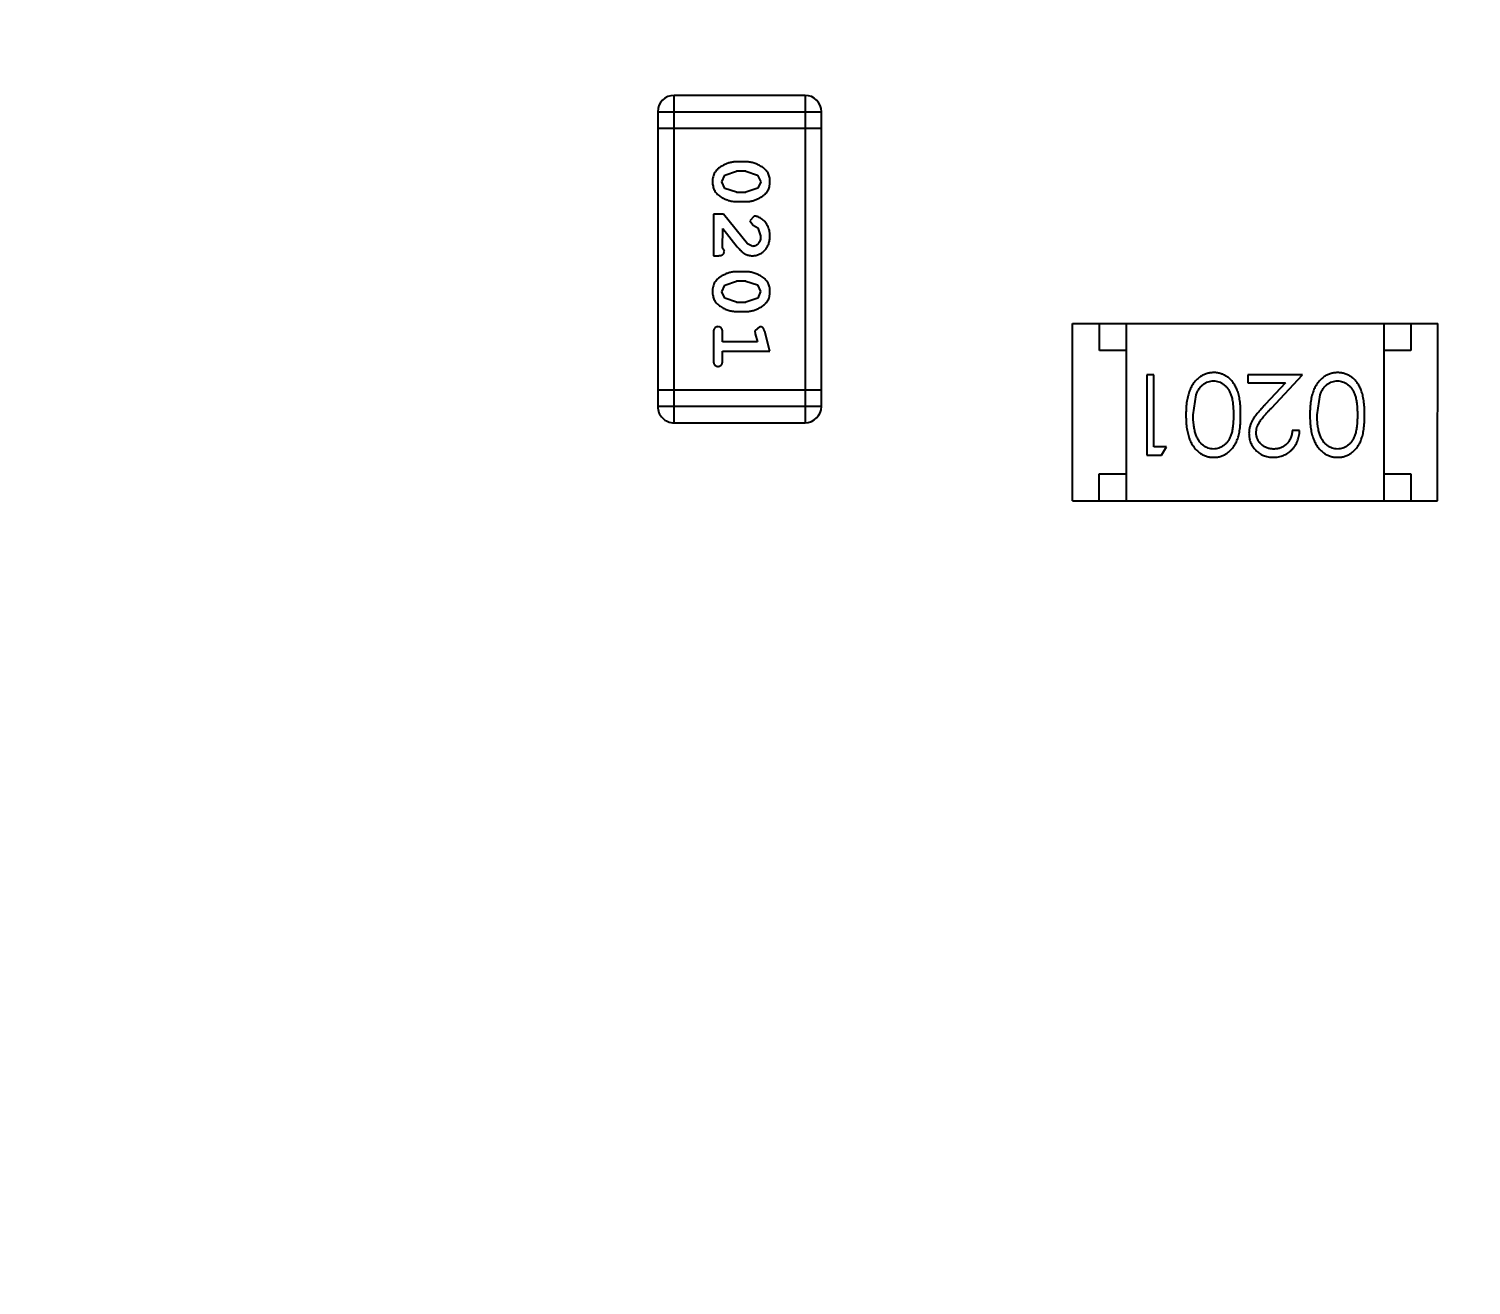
# Model space of a CAD drawing. Header units: inches. Extents: x -37.2 to 29.4, y -3.8 to 37.3.
# Drawn here: x -24.135 to -21.449, y 5.118 to 7.457 of the extents above; entities that cross this region are included whole.
import ezdxf

# ---------------------------------------------------------------- set-up
doc = ezdxf.new("R2010")
doc.units = ezdxf.units.IN
doc.header["$LTSCALE"] = 1.21
doc.header["$MEASUREMENT"] = 0
doc.header["$PDMODE"] = 3
doc.header["$PDSIZE"] = 0.3125
doc.layers.get('0').update_dxf_attribs({"linetype": 'CONTINUOUS'})
doc.layers.get('Defpoints').update_dxf_attribs({"linetype": 'CONTINUOUS'})
doc.layers.add('DIM', color=3, linetype='CONTINUOUS')
doc.styles.get("Standard").update_dxf_attribs({"font": 'txt', "width": 0.8})
doc.dimstyles.get("Standard").update_dxf_attribs({"dimtxt": 0.15625, "dimasz": 0.1875, "dimexe": 0.125, "dimexo": 0.0625, "dimgap": 0.09, "dimtad": 0, "dimtih": 1, "dimtoh": 1, "dimzin": 4, "dimdsep": 46, "dimtxsty": 'STANDARD', "dimblk": '_FILLED', "dimblk1": '_FILLED', "dimblk2": '_FILLED', "dimcen": 0.09, "dimazin": 1, "dimtp": 0.01, "dimtm": 0.01, "dimtfac": 1, "dimtofl": 0, "dimtmove": 0, "dimatfit": 3, "dimldrblk": '_FILLED', "dimfxl": 1, "dimtolj": 1, "dimtzin": 4, "dimarcsym": 0})

# ---------------------------------------------------------------- blocks, each defined once
blk = doc.blocks.new('_FILLED')
at = {"color": 0, "linetype": 'ByBlock'}
blk.add_solid([(0, 0), (-1, 0.1667), (-1, -0.1667)], dxfattribs=at)
blk = doc.blocks.new('*D5')
at = {"layer": 'Defpoints', "color": 0}
for p in [(-36.4962, 28.4485), (-28.0296, 28.4485), (-12.0218, 0.4472)]:
    blk.add_point(p, dxfattribs=at)
at = {"layer": 'DIM', "color": 0, "lineweight": -2}
for p, q in [((-28.0921, 28.4485), (-36.6212, 28.4485)), ((-36.4962, 27.4485), (-36.4962, 16.0045)), ((-36.4962, 1.4472), (-36.4962, 12.8912)), ((-12.0843, 0.4472), (-36.6212, 0.4472))]:
    blk.add_line(p, q, dxfattribs=at)
for p, rotation in [((-36.4962, 28.4485), 90), ((-36.4962, 0.4472), 270)]:
    blk.add_blockref('_FILLED', p, dxfattribs=dict(at, rotation=rotation))
at = {"layer": 'DIM', "color": 0, "insert": (-36.4962, 14.4478), "char_height": 1, "attachment_point": 5, "rotation": 90}
blk.add_mtext('\\A1;28.00', dxfattribs=at)

msp = doc.modelspace()

# ---------------------------------------------------------------- linework, layer by layer
at = {"color": 7, "linetype": 'Continuous'}
for p, q in [((-22.6892, 7.3328), (-22.9331, 7.3328)), ((-22.9331, 6.7232), (-22.9331, 7.3328)), ((-22.6892, 7.3328), (-22.6893, 6.7232)), ((-22.9636, 7.3024), (-22.6588, 7.3023)), ((-22.9636, 7.3024), (-22.9636, 6.7537)), ((-22.6588, 6.7537), (-22.6588, 7.3023)), ((-22.9636, 7.2719), (-22.6588, 7.2718)), ((-22.7992, 7.2089), (-22.8169, 7.2089)), ((-22.8442, 7.1718), (-22.8389, 7.184)), ((-22.8384, 7.1596), (-22.8442, 7.1718)), ((-22.8389, 7.184), (-22.8166, 7.1916)), ((-22.7994, 7.1916), (-22.8166, 7.1916)), ((-22.7994, 7.1916), (-22.7777, 7.1844)), ((-22.7777, 7.1844), (-22.7718, 7.172)), ((-22.7718, 7.172), (-22.7771, 7.1599)), ((-22.8166, 7.1523), (-22.8384, 7.1596)), ((-22.8166, 7.1523), (-22.7994, 7.1523)), ((-22.7771, 7.1599), (-22.7994, 7.1523)), ((-22.8169, 7.135), (-22.7992, 7.135)), ((-22.8411, 7.1114), (-22.86, 7.1114)), ((-22.86, 7.1114), (-22.86, 7.0343)), ((-22.7961, 7.0564), (-22.8411, 7.1114)), ((-22.7839, 7.1082), (-22.7923, 7.0994)), ((-22.7923, 7.0994), (-22.7857, 7.0909)), ((-22.7857, 7.0909), (-22.7772, 7.086)), ((-22.8427, 7.0485), (-22.8426, 7.0847)), ((-22.8426, 7.0847), (-22.8156, 7.0511)), ((-22.7772, 7.086), (-22.7719, 7.0711)), ((-22.8395, 7.043), (-22.8427, 7.0485)), ((-22.7864, 7.0516), (-22.7961, 7.0564)), ((-22.86, 7.0343), (-22.8521, 7.0343)), ((-22.8389, 6.9795), (-22.8167, 6.9871)), ((-22.7992, 7.0044), (-22.8169, 7.0044)), ((-22.7994, 6.9871), (-22.8167, 6.9871)), ((-22.7994, 6.9871), (-22.7777, 6.9799)), ((-22.8442, 6.9673), (-22.8389, 6.9795)), ((-22.8384, 6.955), (-22.8442, 6.9673)), ((-22.7777, 6.9799), (-22.7719, 6.9675)), ((-22.7719, 6.9675), (-22.7772, 6.9554)), ((-22.8167, 6.9478), (-22.8384, 6.955)), ((-22.8169, 6.9305), (-22.7992, 6.9305)), ((-22.8167, 6.9478), (-22.7994, 6.9478)), ((-22.7772, 6.9554), (-22.7994, 6.9478)), ((-22.7736, 6.9022), (-22.7829, 6.8943)), ((-22.1913, 6.5781), (-22.1912, 6.9081)), ((-22.1912, 6.9081), (-21.5112, 6.908)), ((-22.1412, 6.8581), (-22.1412, 6.9081)), ((-22.0912, 6.9081), (-22.0913, 6.5781)), ((-21.6112, 6.908), (-21.6113, 6.578)), ((-21.5612, 6.908), (-21.5612, 6.858)), ((-21.5113, 6.578), (-21.5112, 6.908)), ((-22.86, 6.8912), (-22.86, 6.8392)), ((-22.8427, 6.8739), (-22.8427, 6.8912)), ((-22.7829, 6.8943), (-22.7819, 6.8889)), ((-22.7819, 6.8889), (-22.7777, 6.8738)), ((-22.7546, 6.8565), (-22.7644, 6.8931)), ((-22.7777, 6.8738), (-22.8427, 6.8739)), ((-22.8427, 6.8565), (-22.7546, 6.8565)), ((-22.8427, 6.8392), (-22.8427, 6.8565)), ((-22.0912, 6.8581), (-22.1412, 6.8581)), ((-21.5612, 6.858), (-21.6112, 6.858)), ((-22.0396, 6.8128), (-22.0531, 6.8128)), ((-22.0531, 6.8128), (-22.0531, 6.6628)), ((-22.0396, 6.6782), (-22.0396, 6.8128)), ((-21.7627, 6.8128), (-21.8646, 6.8128)), ((-21.8646, 6.8128), (-21.8646, 6.7974)), ((-21.8646, 6.7974), (-21.7948, 6.7974)), ((-21.7948, 6.7974), (-21.8323, 6.7573)), ((-21.8208, 6.7507), (-21.7627, 6.8128)), ((-22.6588, 6.7842), (-22.9636, 6.7842)), ((-21.9665, 6.7378), (-21.9608, 6.7755)), ((-21.7358, 6.7378), (-21.7301, 6.7755)), ((-22.6588, 6.7537), (-22.9636, 6.7537)), ((-22.9331, 6.7232), (-22.6893, 6.7232)), ((-21.7684, 6.7089), (-21.7819, 6.7089)), ((-22.0531, 6.6628), (-22.0253, 6.6628)), ((-22.0165, 6.6782), (-22.0396, 6.6782)), ((-22.0253, 6.6628), (-22.0165, 6.6782)), ((-22.1413, 6.6281), (-22.0913, 6.6281)), ((-22.1413, 6.5781), (-22.1413, 6.6281)), ((-21.6113, 6.628), (-21.5613, 6.628)), ((-21.5613, 6.628), (-21.5613, 6.578)), ((-22.1913, 6.5781), (-21.5113, 6.578))]:
    msp.add_line(p, q, dxfattribs=at)
for centre, start, end in [((-22.9331, 7.3023), 89.9955, 179.9955), ((-22.6892, 7.3023), 359.9955, 89.9955), ((-22.9331, 6.7537), 179.9955, 269.9955), ((-22.6893, 6.7537), 269.9955, 359.9955)]:
    msp.add_arc(centre, 0.0305, start, end, dxfattribs=at)
for points, knots in [([(-22.8169, 7.2089), (-22.818, 7.2089), (-22.8201, 7.2089), (-22.8233, 7.2086), (-22.8264, 7.2081), (-22.8295, 7.2074), (-22.8326, 7.2065), (-22.8355, 7.2054), (-22.8385, 7.2041), (-22.8414, 7.2026), (-22.8441, 7.2011), (-22.8467, 7.1995), (-22.849, 7.1978), (-22.8511, 7.1962), (-22.8529, 7.1945), (-22.8546, 7.1928), (-22.856, 7.191), (-22.8576, 7.1887), (-22.8592, 7.1855), (-22.8605, 7.1813), (-22.8614, 7.1767), (-22.8615, 7.1735), (-22.8615, 7.1719)], [0, 0, 0, 0, 0.049886, 0.09882, 0.148132, 0.19689, 0.246038, 0.295176, 0.345305, 0.395692, 0.445312, 0.491875, 0.535813, 0.577009, 0.616081, 0.652689, 0.687585, 0.720206, 0.785062, 0.85223, 0.923759, 1, 1, 1, 1]), ([(-22.7545, 7.1721), (-22.7546, 7.1736), (-22.7547, 7.1764), (-22.7554, 7.1805), (-22.7565, 7.1843), (-22.7581, 7.1879), (-22.7601, 7.1912), (-22.7626, 7.1942), (-22.7656, 7.197), (-22.769, 7.1995), (-22.7726, 7.2017), (-22.7763, 7.2036), (-22.78, 7.2053), (-22.7838, 7.2066), (-22.7875, 7.2077), (-22.7914, 7.2084), (-22.7953, 7.2088), (-22.7979, 7.2089), (-22.7992, 7.2089)], [0, 0, 0, 0, 0.06692, 0.130834, 0.19258, 0.252759, 0.312631, 0.373411, 0.436359, 0.501894, 0.568244, 0.632472, 0.69556, 0.757163, 0.818592, 0.878885, 0.939235, 1, 1, 1, 1]), ([(-22.8615, 7.1719), (-22.8615, 7.1704), (-22.8614, 7.1676), (-22.8607, 7.1635), (-22.8596, 7.1597), (-22.858, 7.1561), (-22.856, 7.1528), (-22.8534, 7.1498), (-22.8505, 7.147), (-22.8471, 7.1445), (-22.8435, 7.1423), (-22.8398, 7.1403), (-22.8361, 7.1387), (-22.8324, 7.1373), (-22.8285, 7.1363), (-22.8247, 7.1355), (-22.8208, 7.1351), (-22.8182, 7.135), (-22.8169, 7.135)], [0, 0, 0, 0, 0.067217, 0.131051, 0.19272, 0.252824, 0.312745, 0.373449, 0.436041, 0.501494, 0.567761, 0.632087, 0.695096, 0.757109, 0.817993, 0.878657, 0.939311, 1, 1, 1, 1]), ([(-22.7992, 7.135), (-22.7981, 7.135), (-22.7959, 7.1351), (-22.7928, 7.1353), (-22.7896, 7.1359), (-22.7865, 7.1365), (-22.7835, 7.1375), (-22.7805, 7.1386), (-22.7775, 7.1399), (-22.7746, 7.1414), (-22.7719, 7.143), (-22.7693, 7.1446), (-22.767, 7.1463), (-22.7649, 7.1479), (-22.763, 7.1496), (-22.7614, 7.1513), (-22.76, 7.1531), (-22.7584, 7.1554), (-22.7568, 7.1586), (-22.7555, 7.1628), (-22.7547, 7.1673), (-22.7546, 7.1705), (-22.7545, 7.1721)], [0, 0, 0, 0, 0.049855, 0.099516, 0.148482, 0.19758, 0.246804, 0.296268, 0.346517, 0.397047, 0.446826, 0.49336, 0.537801, 0.579207, 0.617974, 0.654833, 0.689171, 0.722088, 0.786392, 0.853518, 0.924186, 1, 1, 1, 1]), ([(-22.7546, 7.071), (-22.7546, 7.0727), (-22.7547, 7.076), (-22.7556, 7.081), (-22.757, 7.0857), (-22.759, 7.0902), (-22.7614, 7.0944), (-22.7643, 7.098), (-22.7675, 7.1012), (-22.7711, 7.1037), (-22.7747, 7.1056), (-22.778, 7.1071), (-22.781, 7.108), (-22.783, 7.1082), (-22.7839, 7.1082)], [0, 0, 0, 0, 0.098286, 0.193983, 0.289056, 0.384352, 0.477435, 0.566197, 0.652355, 0.737986, 0.818188, 0.887401, 0.94802, 1, 1, 1, 1]), ([(-22.7873, 7.0343), (-22.7862, 7.0343), (-22.784, 7.0344), (-22.7808, 7.0349), (-22.7777, 7.0357), (-22.7747, 7.0368), (-22.7718, 7.0383), (-22.7691, 7.0401), (-22.7665, 7.0422), (-22.7641, 7.0446), (-22.7619, 7.0472), (-22.7599, 7.0501), (-22.7582, 7.0531), (-22.7569, 7.0563), (-22.7559, 7.0597), (-22.7551, 7.0633), (-22.7546, 7.0671), (-22.7546, 7.0697), (-22.7546, 7.071)], [0, 0, 0, 0, 0.060981, 0.120256, 0.178148, 0.236115, 0.293993, 0.352864, 0.413358, 0.476056, 0.539296, 0.602396, 0.665116, 0.728325, 0.792919, 0.859317, 0.928302, 1, 1, 1, 1]), ([(-22.7719, 7.0711), (-22.7719, 7.0697), (-22.772, 7.067), (-22.7728, 7.0632), (-22.7742, 7.0598), (-22.7761, 7.0569), (-22.7784, 7.0546), (-22.7809, 7.0529), (-22.7836, 7.0518), (-22.7855, 7.0517), (-22.7864, 7.0516)], [0, 0, 0, 0, 0.156344, 0.299348, 0.4327, 0.561, 0.682299, 0.791883, 0.89611, 1, 1, 1, 1]), ([(-22.8521, 7.0343), (-22.851, 7.0343), (-22.8491, 7.0344), (-22.8463, 7.0348), (-22.8441, 7.0355), (-22.8424, 7.0366), (-22.8411, 7.0379), (-22.8402, 7.0394), (-22.8396, 7.0411), (-22.8395, 7.0423), (-22.8395, 7.043)], [0, 0, 0, 0, 0.1844, 0.34094, 0.473574, 0.586824, 0.690029, 0.789175, 0.890445, 1, 1, 1, 1]), ([(-22.8156, 7.0511), (-22.8148, 7.0502), (-22.8134, 7.0485), (-22.8111, 7.0461), (-22.809, 7.044), (-22.807, 7.0421), (-22.8052, 7.0405), (-22.8034, 7.0392), (-22.8018, 7.0381), (-22.7997, 7.0369), (-22.7972, 7.0359), (-22.794, 7.035), (-22.7907, 7.0344), (-22.7885, 7.0343), (-22.7873, 7.0343)], [0, 0, 0, 0, 0.103002, 0.197728, 0.285279, 0.365235, 0.437224, 0.502446, 0.560545, 0.611446, 0.707576, 0.80349, 0.900532, 1, 1, 1, 1]), ([(-22.8169, 7.0044), (-22.818, 7.0044), (-22.8201, 7.0044), (-22.8233, 7.0041), (-22.8264, 7.0036), (-22.8295, 7.0029), (-22.8326, 7.002), (-22.8356, 7.0009), (-22.8385, 6.9996), (-22.8414, 6.9981), (-22.8441, 6.9966), (-22.8467, 6.9949), (-22.849, 6.9933), (-22.8511, 6.9917), (-22.853, 6.9899), (-22.8546, 6.9883), (-22.8561, 6.9865), (-22.8576, 6.9842), (-22.8593, 6.981), (-22.8606, 6.9768), (-22.8614, 6.9722), (-22.8615, 6.969), (-22.8615, 6.9674)], [0, 0, 0, 0, 0.049886, 0.09882, 0.148132, 0.19689, 0.246038, 0.295176, 0.345305, 0.395692, 0.445312, 0.491875, 0.535813, 0.577009, 0.616081, 0.652689, 0.687585, 0.720206, 0.785062, 0.85223, 0.923759, 1, 1, 1, 1]), ([(-22.7546, 6.9676), (-22.7546, 6.9691), (-22.7547, 6.9719), (-22.7554, 6.976), (-22.7565, 6.9798), (-22.7581, 6.9834), (-22.7602, 6.9867), (-22.7627, 6.9897), (-22.7656, 6.9925), (-22.769, 6.995), (-22.7726, 6.9972), (-22.7763, 6.9991), (-22.78, 7.0007), (-22.7838, 7.0021), (-22.7876, 7.0031), (-22.7914, 7.0039), (-22.7953, 7.0043), (-22.7979, 7.0044), (-22.7992, 7.0044)], [0, 0, 0, 0, 0.06692, 0.130834, 0.19258, 0.252759, 0.312631, 0.373411, 0.436359, 0.501894, 0.568244, 0.632472, 0.69556, 0.757163, 0.818592, 0.878885, 0.939235, 1, 1, 1, 1]), ([(-22.8615, 6.9674), (-22.8615, 6.9659), (-22.8614, 6.9631), (-22.8607, 6.959), (-22.8596, 6.9552), (-22.858, 6.9516), (-22.856, 6.9483), (-22.8535, 6.9453), (-22.8505, 6.9424), (-22.8471, 6.94), (-22.8435, 6.9378), (-22.8399, 6.9358), (-22.8361, 6.9342), (-22.8324, 6.9328), (-22.8286, 6.9318), (-22.8247, 6.931), (-22.8208, 6.9306), (-22.8182, 6.9305), (-22.8169, 6.9305)], [0, 0, 0, 0, 0.067217, 0.131051, 0.19272, 0.252824, 0.312745, 0.373449, 0.436041, 0.501494, 0.567761, 0.632087, 0.695096, 0.757109, 0.817993, 0.878657, 0.939311, 1, 1, 1, 1]), ([(-22.7992, 6.9305), (-22.7981, 6.9305), (-22.796, 6.9305), (-22.7928, 6.9308), (-22.7896, 6.9314), (-22.7865, 6.932), (-22.7835, 6.933), (-22.7805, 6.9341), (-22.7775, 6.9354), (-22.7746, 6.9369), (-22.7719, 6.9385), (-22.7693, 6.9401), (-22.767, 6.9418), (-22.7649, 6.9434), (-22.7631, 6.9451), (-22.7614, 6.9468), (-22.76, 6.9486), (-22.7584, 6.9509), (-22.7568, 6.9541), (-22.7555, 6.9583), (-22.7547, 6.9628), (-22.7546, 6.966), (-22.7546, 6.9676)], [0, 0, 0, 0, 0.049855, 0.099516, 0.148482, 0.19758, 0.246804, 0.296268, 0.346517, 0.397047, 0.446826, 0.49336, 0.537801, 0.579207, 0.617974, 0.654833, 0.689171, 0.722088, 0.786392, 0.853518, 0.924186, 1, 1, 1, 1]), ([(-22.8513, 6.9022), (-22.8519, 6.9021), (-22.8531, 6.9021), (-22.8548, 6.9016), (-22.8563, 6.9007), (-22.8576, 6.8996), (-22.8587, 6.898), (-22.8594, 6.8961), (-22.8599, 6.8937), (-22.8599, 6.8921), (-22.86, 6.8912)], [0, 0, 0, 0, 0.115051, 0.223278, 0.329269, 0.437893, 0.554681, 0.682591, 0.83103, 1, 1, 1, 1]), ([(-22.8427, 6.8912), (-22.8427, 6.8921), (-22.8427, 6.8937), (-22.8432, 6.8961), (-22.8439, 6.898), (-22.845, 6.8996), (-22.8464, 6.9007), (-22.8478, 6.9016), (-22.8495, 6.9021), (-22.8507, 6.9021), (-22.8513, 6.9022)], [0, 0, 0, 0, 0.169102, 0.317658, 0.446239, 0.563118, 0.671828, 0.776546, 0.884858, 1, 1, 1, 1]), ([(-22.7644, 6.8931), (-22.7647, 6.894), (-22.7652, 6.8955), (-22.766, 6.8976), (-22.7669, 6.8992), (-22.768, 6.9004), (-22.7691, 6.9012), (-22.7705, 6.9018), (-22.772, 6.9021), (-22.7731, 6.9022), (-22.7736, 6.9022)], [0, 0, 0, 0, 0.187321, 0.344927, 0.475328, 0.579604, 0.674244, 0.773631, 0.882025, 1, 1, 1, 1]), ([(-22.86, 6.8392), (-22.86, 6.8383), (-22.8599, 6.8367), (-22.8594, 6.8343), (-22.8587, 6.8324), (-22.8576, 6.8308), (-22.8563, 6.8297), (-22.8548, 6.8288), (-22.8531, 6.8283), (-22.8519, 6.8283), (-22.8513, 6.8282)], [0, 0, 0, 0, 0.169012, 0.317488, 0.445429, 0.560977, 0.67065, 0.776666, 0.88492, 1, 1, 1, 1]), ([(-22.8513, 6.8282), (-22.8507, 6.8283), (-22.8495, 6.8283), (-22.8478, 6.8288), (-22.8463, 6.8297), (-22.845, 6.8308), (-22.8439, 6.8324), (-22.8432, 6.8343), (-22.8427, 6.8367), (-22.8427, 6.8383), (-22.8427, 6.8392)], [0, 0, 0, 0, 0.11517, 0.223509, 0.328254, 0.438012, 0.553651, 0.682263, 0.830856, 1, 1, 1, 1]), ([(-21.9282, 6.8166), (-21.9294, 6.8166), (-21.9318, 6.8166), (-21.9353, 6.8161), (-21.9387, 6.8155), (-21.9421, 6.8145), (-21.9453, 6.8133), (-21.9485, 6.8119), (-21.9516, 6.8101), (-21.9546, 6.8082), (-21.9575, 6.8059), (-21.9602, 6.8034), (-21.9629, 6.8006), (-21.9653, 6.7975), (-21.9675, 6.7942), (-21.9696, 6.7907), (-21.9715, 6.7869), (-21.9733, 6.7828), (-21.9749, 6.7784), (-21.9762, 6.7737), (-21.9774, 6.7686), (-21.9784, 6.7631), (-21.9791, 6.7573), (-21.9796, 6.7512), (-21.9799, 6.7446), (-21.98, 6.7401), (-21.98, 6.7379)], [0, 0, 0, 0, 0.033824, 0.067298, 0.10028, 0.133019, 0.165736, 0.198792, 0.232372, 0.266409, 0.301016, 0.336196, 0.371972, 0.408574, 0.446394, 0.485225, 0.525372, 0.567224, 0.611081, 0.65775, 0.70702, 0.759235, 0.814484, 0.873227, 0.934937, 1, 1, 1, 1]), ([(-21.9608, 6.7755), (-21.9605, 6.7765), (-21.9597, 6.7786), (-21.9584, 6.7815), (-21.9569, 6.7842), (-21.9553, 6.7868), (-21.9535, 6.7891), (-21.9517, 6.7912), (-21.9497, 6.7931), (-21.9469, 6.7954), (-21.9432, 6.7977), (-21.9385, 6.7997), (-21.9336, 6.801), (-21.9303, 6.8012), (-21.9287, 6.8012)], [0, 0, 0, 0, 0.075949, 0.148549, 0.218996, 0.286119, 0.351826, 0.416074, 0.478265, 0.540325, 0.660405, 0.774606, 0.887187, 1, 1, 1, 1]), ([(-21.9287, 6.8012), (-21.927, 6.8012), (-21.9237, 6.801), (-21.9188, 6.7997), (-21.9141, 6.7976), (-21.9103, 6.7952), (-21.9075, 6.7929), (-21.9054, 6.791), (-21.9035, 6.7889), (-21.9018, 6.7866), (-21.9001, 6.784), (-21.8987, 6.7813), (-21.8973, 6.7784), (-21.8961, 6.7753), (-21.895, 6.7719), (-21.894, 6.7681), (-21.8933, 6.764), (-21.8926, 6.7595), (-21.8921, 6.7546), (-21.8918, 6.7493), (-21.8915, 6.7437), (-21.8915, 6.7398), (-21.8915, 6.7378)], [0, 0, 0, 0, 0.060034, 0.120278, 0.182348, 0.247919, 0.281641, 0.315701, 0.350322, 0.385703, 0.421819, 0.459196, 0.497866, 0.538301, 0.58121, 0.628183, 0.679403, 0.734699, 0.794074, 0.858416, 0.927049, 1, 1, 1, 1]), ([(-21.8781, 6.7378), (-21.8781, 6.7402), (-21.8781, 6.7449), (-21.8784, 6.7516), (-21.8789, 6.758), (-21.8796, 6.7639), (-21.8805, 6.7695), (-21.8816, 6.7746), (-21.8829, 6.7793), (-21.8844, 6.7837), (-21.8861, 6.7877), (-21.888, 6.7914), (-21.89, 6.7949), (-21.8922, 6.7981), (-21.8945, 6.801), (-21.8969, 6.8038), (-21.8996, 6.8062), (-21.9024, 6.8084), (-21.9053, 6.8103), (-21.9083, 6.812), (-21.9114, 6.8135), (-21.9146, 6.8146), (-21.9179, 6.8155), (-21.9212, 6.8162), (-21.9247, 6.8166), (-21.927, 6.8166), (-21.9282, 6.8166)], [0, 0, 0, 0, 0.068113, 0.132564, 0.193427, 0.250218, 0.303569, 0.353576, 0.400235, 0.443586, 0.484619, 0.524292, 0.56238, 0.599049, 0.63494, 0.669782, 0.704009, 0.737842, 0.771098, 0.803896, 0.836415, 0.868639, 0.900715, 0.933378, 0.966213, 1, 1, 1, 1]), ([(-21.6974, 6.8166), (-21.6986, 6.8166), (-21.701, 6.8166), (-21.7045, 6.8161), (-21.708, 6.8155), (-21.7113, 6.8145), (-21.7146, 6.8133), (-21.7178, 6.8119), (-21.7208, 6.8101), (-21.7239, 6.8081), (-21.7268, 6.8059), (-21.7295, 6.8034), (-21.7321, 6.8006), (-21.7345, 6.7975), (-21.7367, 6.7942), (-21.7388, 6.7907), (-21.7407, 6.7869), (-21.7425, 6.7828), (-21.7441, 6.7784), (-21.7455, 6.7737), (-21.7466, 6.7686), (-21.7476, 6.7631), (-21.7483, 6.7573), (-21.7488, 6.7511), (-21.7491, 6.7446), (-21.7492, 6.7401), (-21.7492, 6.7378)], [0, 0, 0, 0, 0.033824, 0.067298, 0.10028, 0.133019, 0.165736, 0.198792, 0.232372, 0.266409, 0.301016, 0.336196, 0.371972, 0.408574, 0.446394, 0.485225, 0.525372, 0.567224, 0.611081, 0.65775, 0.70702, 0.759235, 0.814484, 0.873227, 0.934937, 1, 1, 1, 1]), ([(-21.7301, 6.7755), (-21.7297, 6.7765), (-21.7289, 6.7786), (-21.7276, 6.7815), (-21.7261, 6.7842), (-21.7245, 6.7868), (-21.7228, 6.7891), (-21.7209, 6.7912), (-21.7189, 6.7931), (-21.7161, 6.7954), (-21.7124, 6.7977), (-21.7077, 6.7997), (-21.7029, 6.801), (-21.6995, 6.8012), (-21.6979, 6.8012)], [0, 0, 0, 0, 0.075949, 0.148549, 0.218996, 0.286119, 0.351826, 0.416074, 0.478265, 0.540325, 0.660405, 0.774606, 0.887187, 1, 1, 1, 1]), ([(-21.6979, 6.8012), (-21.6962, 6.8011), (-21.6929, 6.801), (-21.6881, 6.7997), (-21.6833, 6.7976), (-21.6796, 6.7952), (-21.6767, 6.7929), (-21.6746, 6.791), (-21.6728, 6.7889), (-21.671, 6.7865), (-21.6693, 6.784), (-21.6679, 6.7813), (-21.6665, 6.7784), (-21.6653, 6.7753), (-21.6642, 6.7719), (-21.6633, 6.7681), (-21.6625, 6.764), (-21.6618, 6.7595), (-21.6614, 6.7546), (-21.661, 6.7493), (-21.6608, 6.7437), (-21.6608, 6.7398), (-21.6608, 6.7378)], [0, 0, 0, 0, 0.060034, 0.120278, 0.182348, 0.247919, 0.281641, 0.315701, 0.350322, 0.385703, 0.421819, 0.459196, 0.497866, 0.538301, 0.58121, 0.628183, 0.679403, 0.734699, 0.794074, 0.858416, 0.927049, 1, 1, 1, 1]), ([(-21.6473, 6.7378), (-21.6473, 6.7402), (-21.6473, 6.7448), (-21.6476, 6.7516), (-21.6481, 6.758), (-21.6489, 6.7639), (-21.6498, 6.7694), (-21.6508, 6.7746), (-21.6521, 6.7793), (-21.6536, 6.7837), (-21.6553, 6.7876), (-21.6572, 6.7914), (-21.6592, 6.7948), (-21.6614, 6.798), (-21.6637, 6.801), (-21.6662, 6.8037), (-21.6688, 6.8062), (-21.6716, 6.8084), (-21.6745, 6.8103), (-21.6775, 6.812), (-21.6806, 6.8134), (-21.6838, 6.8146), (-21.6871, 6.8155), (-21.6905, 6.8161), (-21.6939, 6.8166), (-21.6963, 6.8166), (-21.6974, 6.8166)], [0, 0, 0, 0, 0.068113, 0.132564, 0.193427, 0.250218, 0.303569, 0.353576, 0.400235, 0.443586, 0.484619, 0.524292, 0.56238, 0.599049, 0.63494, 0.669782, 0.704009, 0.737842, 0.771098, 0.803896, 0.836415, 0.868639, 0.900715, 0.933378, 0.966213, 1, 1, 1, 1]), ([(-21.8323, 6.7573), (-21.8338, 6.7558), (-21.8365, 6.7528), (-21.8405, 6.7485), (-21.844, 6.7443), (-21.8472, 6.7405), (-21.8501, 6.7368), (-21.8526, 6.7335), (-21.8547, 6.7303), (-21.857, 6.7265), (-21.8593, 6.7217), (-21.8612, 6.7158), (-21.8625, 6.7098), (-21.8626, 6.7056), (-21.8627, 6.7035)], [0, 0, 0, 0, 0.09953, 0.192079, 0.277712, 0.357454, 0.429648, 0.495771, 0.555538, 0.608657, 0.707578, 0.804328, 0.901298, 1, 1, 1, 1]), ([(-21.8492, 6.7047), (-21.8492, 6.7064), (-21.849, 6.7096), (-21.848, 6.7144), (-21.8463, 6.719), (-21.8443, 6.7228), (-21.8423, 6.726), (-21.8404, 6.7286), (-21.838, 6.7316), (-21.8354, 6.7348), (-21.8323, 6.7384), (-21.8288, 6.7422), (-21.825, 6.7464), (-21.8223, 6.7492), (-21.8208, 6.7507)], [0, 0, 0, 0, 0.088014, 0.174976, 0.2638, 0.355443, 0.406413, 0.465519, 0.533076, 0.609353, 0.693899, 0.787171, 0.889197, 1, 1, 1, 1]), ([(-21.98, 6.7379), (-21.98, 6.7355), (-21.9799, 6.7311), (-21.9796, 6.7245), (-21.9791, 6.7183), (-21.9783, 6.7124), (-21.9774, 6.707), (-21.9762, 6.7018), (-21.9748, 6.6971), (-21.9732, 6.6927), (-21.9714, 6.6886), (-21.9695, 6.6847), (-21.9674, 6.6812), (-21.9651, 6.6779), (-21.9627, 6.6749), (-21.9601, 6.6721), (-21.9574, 6.6696), (-21.9545, 6.6673), (-21.9516, 6.6653), (-21.9485, 6.6636), (-21.9453, 6.6622), (-21.942, 6.661), (-21.9387, 6.6601), (-21.9353, 6.6594), (-21.9318, 6.659), (-21.9294, 6.659), (-21.9282, 6.6589)], [0, 0, 0, 0, 0.065278, 0.127205, 0.186168, 0.241675, 0.294115, 0.343609, 0.390387, 0.434463, 0.476646, 0.517002, 0.555936, 0.593716, 0.630057, 0.665601, 0.700745, 0.734917, 0.768681, 0.802087, 0.834849, 0.867433, 0.900138, 0.932806, 0.966212, 1, 1, 1, 1]), ([(-21.9287, 6.6743), (-21.9303, 6.6744), (-21.9336, 6.6746), (-21.9384, 6.6758), (-21.9431, 6.678), (-21.9469, 6.6803), (-21.9497, 6.6826), (-21.9518, 6.6846), (-21.9537, 6.6868), (-21.9555, 6.6893), (-21.9572, 6.692), (-21.9588, 6.695), (-21.9602, 6.6981), (-21.9615, 6.7016), (-21.9627, 6.7052), (-21.9638, 6.7091), (-21.9646, 6.7133), (-21.9653, 6.7177), (-21.9658, 6.7224), (-21.9663, 6.7273), (-21.9665, 6.7325), (-21.9665, 6.736), (-21.9665, 6.7378)], [0, 0, 0, 0, 0.059689, 0.119507, 0.181075, 0.246162, 0.279894, 0.314468, 0.350403, 0.387474, 0.426147, 0.466624, 0.508745, 0.553328, 0.600058, 0.649177, 0.700552, 0.754894, 0.811825, 0.871514, 0.934319, 1, 1, 1, 1]), ([(-21.8915, 6.7378), (-21.8915, 6.7358), (-21.8915, 6.7319), (-21.8918, 6.7262), (-21.8921, 6.7209), (-21.8927, 6.716), (-21.8933, 6.7115), (-21.8941, 6.7074), (-21.895, 6.7036), (-21.8961, 6.7002), (-21.8973, 6.6971), (-21.8987, 6.6942), (-21.9002, 6.6915), (-21.9018, 6.689), (-21.9036, 6.6866), (-21.9055, 6.6845), (-21.9075, 6.6826), (-21.9103, 6.6803), (-21.9141, 6.678), (-21.9188, 6.6758), (-21.9237, 6.6746), (-21.927, 6.6744), (-21.9287, 6.6743)], [0, 0, 0, 0, 0.073302, 0.142286, 0.206253, 0.266017, 0.321612, 0.372532, 0.419497, 0.462398, 0.502825, 0.541489, 0.579034, 0.615143, 0.650298, 0.684912, 0.718701, 0.752189, 0.817245, 0.879117, 0.939613, 1, 1, 1, 1]), ([(-21.9282, 6.6589), (-21.927, 6.659), (-21.9247, 6.659), (-21.9212, 6.6594), (-21.9179, 6.6601), (-21.9146, 6.661), (-21.9114, 6.6622), (-21.9083, 6.6636), (-21.9052, 6.6653), (-21.9023, 6.6673), (-21.8995, 6.6695), (-21.8968, 6.672), (-21.8943, 6.6747), (-21.892, 6.6776), (-21.8899, 6.6809), (-21.8878, 6.6843), (-21.886, 6.688), (-21.8843, 6.692), (-21.8828, 6.6963), (-21.8816, 6.701), (-21.8804, 6.7061), (-21.8796, 6.7116), (-21.8789, 6.7176), (-21.8784, 6.724), (-21.8781, 6.7308), (-21.8781, 6.7354), (-21.8781, 6.7378)], [0, 0, 0, 0, 0.033742, 0.066533, 0.099153, 0.13154, 0.164087, 0.196563, 0.229707, 0.263315, 0.297504, 0.331686, 0.366482, 0.4021, 0.438958, 0.476748, 0.515985, 0.556589, 0.599519, 0.645765, 0.695487, 0.748721, 0.805687, 0.866754, 0.931405, 1, 1, 1, 1]), ([(-21.7492, 6.7378), (-21.7492, 6.7355), (-21.7491, 6.731), (-21.7488, 6.7245), (-21.7483, 6.7183), (-21.7476, 6.7124), (-21.7466, 6.7069), (-21.7455, 6.7018), (-21.744, 6.6971), (-21.7424, 6.6926), (-21.7406, 6.6886), (-21.7387, 6.6847), (-21.7366, 6.6812), (-21.7344, 6.6779), (-21.7319, 6.6748), (-21.7294, 6.6721), (-21.7267, 6.6695), (-21.7238, 6.6673), (-21.7208, 6.6653), (-21.7177, 6.6636), (-21.7145, 6.6622), (-21.7113, 6.661), (-21.7079, 6.66), (-21.7045, 6.6594), (-21.701, 6.659), (-21.6986, 6.6589), (-21.6974, 6.6589)], [0, 0, 0, 0, 0.065278, 0.127205, 0.186168, 0.241675, 0.294115, 0.343609, 0.390387, 0.434463, 0.476646, 0.517002, 0.555936, 0.593716, 0.630057, 0.665601, 0.700745, 0.734917, 0.768681, 0.802087, 0.834849, 0.867433, 0.900138, 0.932806, 0.966212, 1, 1, 1, 1]), ([(-21.6979, 6.6743), (-21.6995, 6.6744), (-21.7028, 6.6746), (-21.7077, 6.6758), (-21.7123, 6.678), (-21.7161, 6.6803), (-21.7189, 6.6826), (-21.721, 6.6846), (-21.723, 6.6868), (-21.7248, 6.6893), (-21.7264, 6.692), (-21.728, 6.6949), (-21.7294, 6.6981), (-21.7308, 6.7015), (-21.7319, 6.7052), (-21.733, 6.7091), (-21.7338, 6.7133), (-21.7345, 6.7177), (-21.7351, 6.7224), (-21.7355, 6.7273), (-21.7357, 6.7324), (-21.7357, 6.736), (-21.7358, 6.7378)], [0, 0, 0, 0, 0.059689, 0.119507, 0.181075, 0.246162, 0.279894, 0.314468, 0.350403, 0.387474, 0.426147, 0.466624, 0.508745, 0.553328, 0.600058, 0.649177, 0.700552, 0.754894, 0.811825, 0.871514, 0.934319, 1, 1, 1, 1]), ([(-21.6608, 6.7378), (-21.6608, 6.7358), (-21.6608, 6.7318), (-21.661, 6.7262), (-21.6614, 6.7209), (-21.6619, 6.716), (-21.6625, 6.7115), (-21.6633, 6.7073), (-21.6642, 6.7036), (-21.6653, 6.7002), (-21.6666, 6.6971), (-21.6679, 6.6941), (-21.6694, 6.6914), (-21.6711, 6.6889), (-21.6728, 6.6866), (-21.6747, 6.6845), (-21.6767, 6.6825), (-21.6796, 6.6803), (-21.6833, 6.6779), (-21.688, 6.6758), (-21.6929, 6.6746), (-21.6962, 6.6744), (-21.6979, 6.6743)], [0, 0, 0, 0, 0.073302, 0.142286, 0.206253, 0.266017, 0.321612, 0.372532, 0.419497, 0.462398, 0.502825, 0.541489, 0.579034, 0.615143, 0.650298, 0.684912, 0.718701, 0.752189, 0.817245, 0.879117, 0.939613, 1, 1, 1, 1]), ([(-21.6974, 6.6589), (-21.6963, 6.6589), (-21.6939, 6.659), (-21.6905, 6.6594), (-21.6871, 6.66), (-21.6838, 6.661), (-21.6806, 6.6621), (-21.6775, 6.6636), (-21.6745, 6.6653), (-21.6715, 6.6673), (-21.6687, 6.6695), (-21.666, 6.6719), (-21.6636, 6.6747), (-21.6612, 6.6776), (-21.6591, 6.6808), (-21.657, 6.6843), (-21.6552, 6.688), (-21.6536, 6.6919), (-21.6521, 6.6962), (-21.6508, 6.7009), (-21.6497, 6.7061), (-21.6488, 6.7116), (-21.6481, 6.7176), (-21.6476, 6.7239), (-21.6473, 6.7308), (-21.6473, 6.7354), (-21.6473, 6.7378)], [0, 0, 0, 0, 0.033742, 0.066533, 0.099153, 0.13154, 0.164087, 0.196563, 0.229707, 0.263315, 0.297504, 0.331686, 0.366482, 0.4021, 0.438958, 0.476748, 0.515985, 0.556589, 0.599519, 0.645765, 0.695487, 0.748721, 0.805687, 0.866754, 0.931405, 1, 1, 1, 1]), ([(-21.8627, 6.7035), (-21.8626, 6.702), (-21.8625, 6.6991), (-21.862, 6.6948), (-21.861, 6.6907), (-21.8596, 6.6866), (-21.8578, 6.6828), (-21.8557, 6.6791), (-21.8531, 6.6755), (-21.8502, 6.6722), (-21.847, 6.669), (-21.8434, 6.6664), (-21.8397, 6.6641), (-21.8357, 6.6621), (-21.8315, 6.6607), (-21.827, 6.6597), (-21.8222, 6.659), (-21.819, 6.659), (-21.8174, 6.6589)], [0, 0, 0, 0, 0.06271, 0.123347, 0.183401, 0.242828, 0.302097, 0.36242, 0.423725, 0.487032, 0.550491, 0.612709, 0.674265, 0.73617, 0.799211, 0.863483, 0.930525, 1, 1, 1, 1]), ([(-21.8167, 6.6743), (-21.8178, 6.6743), (-21.82, 6.6744), (-21.8232, 6.6748), (-21.8263, 6.6755), (-21.8293, 6.6765), (-21.8321, 6.6778), (-21.8348, 6.6793), (-21.8374, 6.6812), (-21.8398, 6.6833), (-21.842, 6.6855), (-21.8439, 6.688), (-21.8456, 6.6905), (-21.8469, 6.6931), (-21.8479, 6.6959), (-21.8487, 6.6987), (-21.8491, 6.7017), (-21.8492, 6.7037), (-21.8492, 6.7047)], [0, 0, 0, 0, 0.068027, 0.133505, 0.19695, 0.26027, 0.322741, 0.384982, 0.448465, 0.513424, 0.578224, 0.640011, 0.700094, 0.760067, 0.819012, 0.877878, 0.938035, 1, 1, 1, 1]), ([(-21.8174, 6.6589), (-21.8157, 6.659), (-21.8124, 6.659), (-21.8076, 6.6597), (-21.8029, 6.6608), (-21.7985, 6.6624), (-21.7943, 6.6644), (-21.7903, 6.6668), (-21.7865, 6.6696), (-21.7829, 6.6729), (-21.7796, 6.6766), (-21.7768, 6.6805), (-21.7743, 6.6846), (-21.7723, 6.689), (-21.7707, 6.6936), (-21.7695, 6.6985), (-21.7687, 6.7036), (-21.7685, 6.7071), (-21.7684, 6.7089)], [0, 0, 0, 0, 0.06445, 0.126725, 0.187421, 0.247417, 0.306749, 0.366595, 0.427749, 0.490235, 0.553031, 0.614805, 0.676505, 0.738096, 0.801021, 0.864897, 0.931209, 1, 1, 1, 1]), ([(-21.7819, 6.7089), (-21.782, 6.7076), (-21.7823, 6.705), (-21.783, 6.7012), (-21.784, 6.6977), (-21.7852, 6.6943), (-21.7867, 6.6913), (-21.7885, 6.6884), (-21.7905, 6.6858), (-21.7927, 6.6834), (-21.7952, 6.6813), (-21.7978, 6.6794), (-21.8006, 6.6778), (-21.8035, 6.6765), (-21.8066, 6.6756), (-21.8098, 6.6748), (-21.8132, 6.6744), (-21.8155, 6.6743), (-21.8167, 6.6743)], [0, 0, 0, 0, 0.073648, 0.143686, 0.210962, 0.275557, 0.338064, 0.399311, 0.4594, 0.51934, 0.579024, 0.637809, 0.695959, 0.754122, 0.813113, 0.873453, 0.935561, 1, 1, 1, 1])]:
    msp.add_open_spline(points, degree=3, knots=knots, dxfattribs=at)

# ---------------------------------------------------------------- dimensions: what is measured, and where the dimension line sits
at = {"layer": 'DIM'}
dim = msp.add_linear_dim(base=(-36.4962, 28.4485), p1=(-12.0218, 0.4472), p2=(-28.0296, 28.4485), angle=90, dimstyle='STANDARD', override={"dimtxt": 1, "dimasz": 1, "dimtih": 0, "dimtoh": 0, "dimzin": 0, "dimcen": 0.198, "dimadec": 0, "dimazin": 0, "dimtp": 0, "dimtm": 0, "dimtdec": 4, "dimtzin": 0}, dxfattribs=at)
dim.commit()
dim.dimension.update_dxf_attribs({"geometry": '*D5', "text_midpoint": (-36.4962, 14.4478)})

doc.saveas('drawing.dxf')
